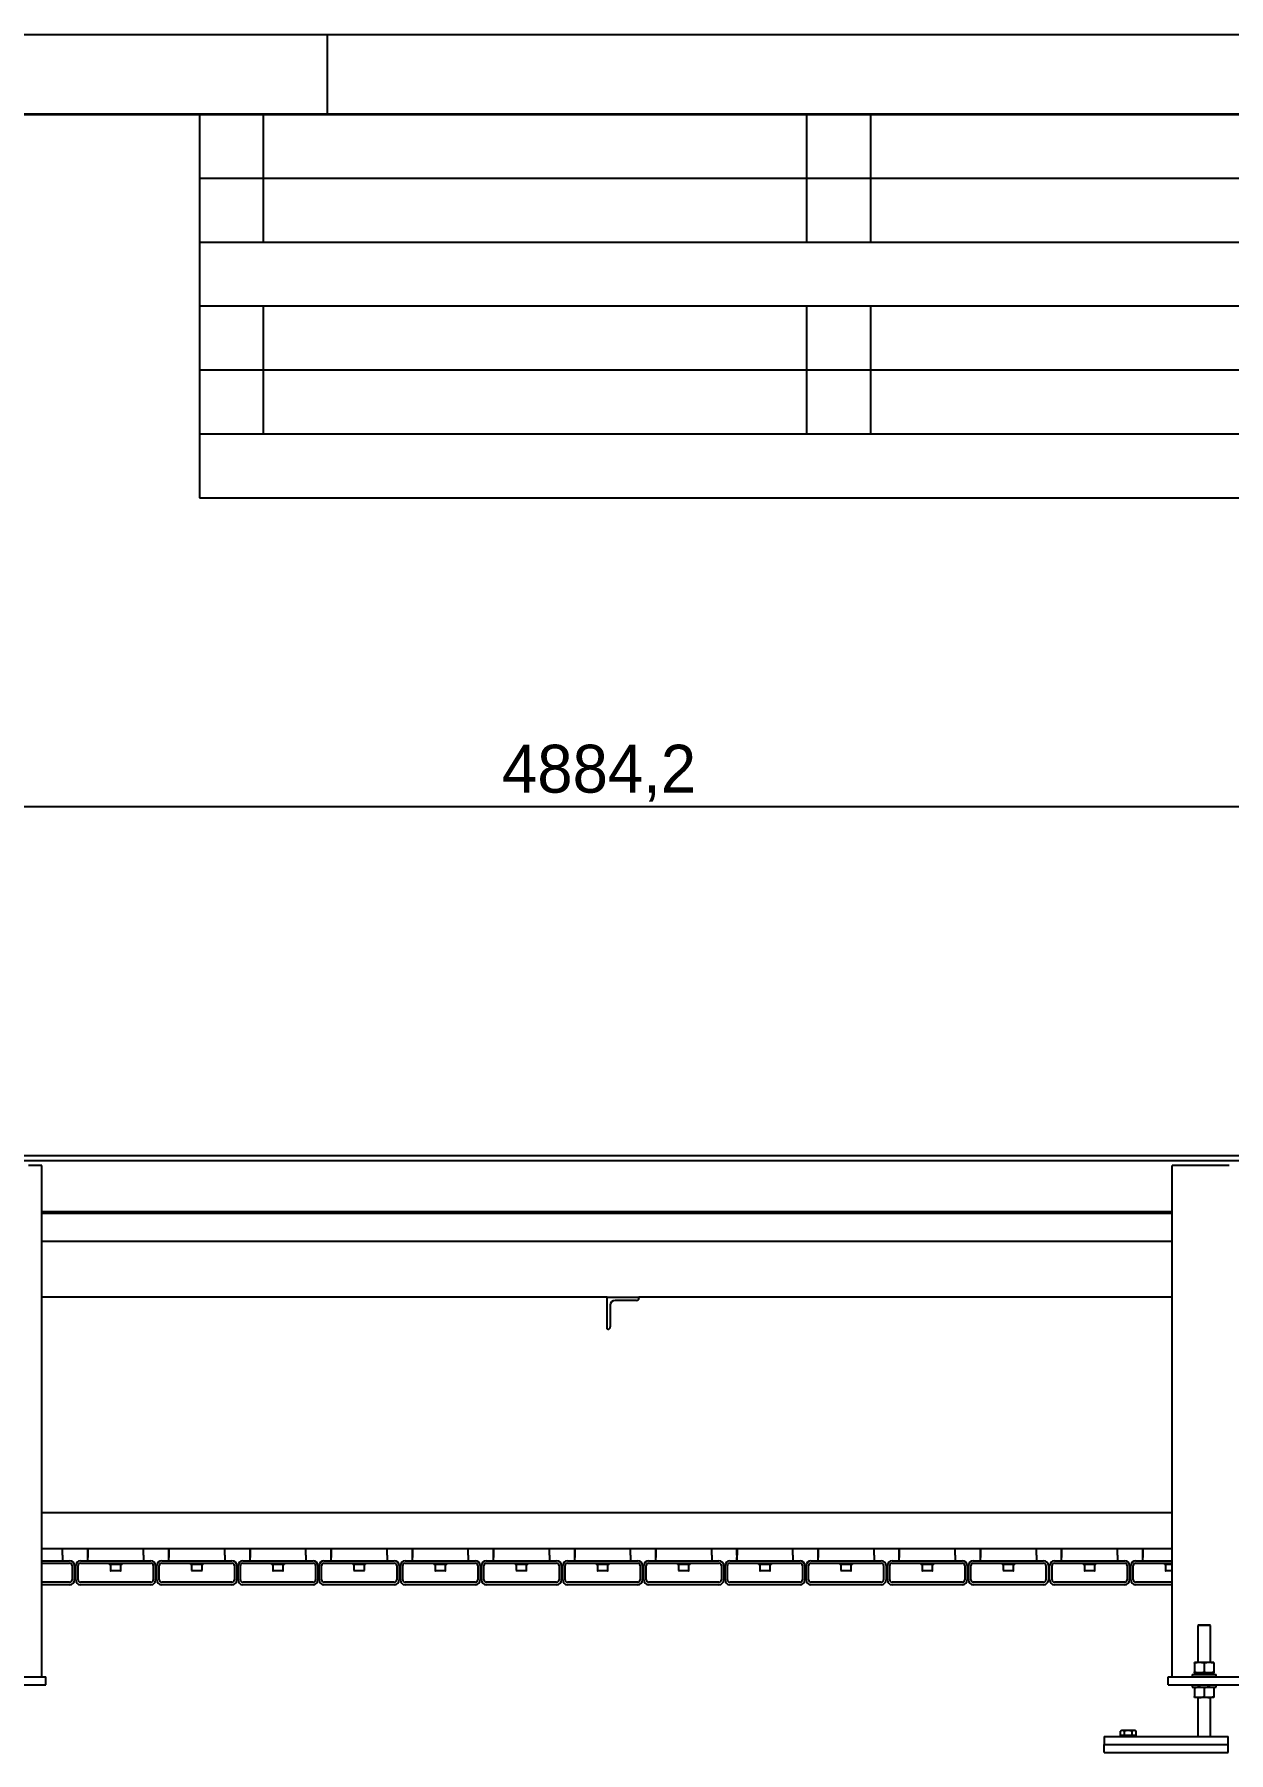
# Model space of a CAD drawing. Header units: millimetres. Extents: x 0 to 11880, y 0 to 8400.
# Drawn here: x 7673 to 9168, y 6149 to 8300 of the extents above; entities that cross this region are included whole.
import ezdxf
from ezdxf.enums import TextEntityAlignment as Align

# ---------------------------------------------------------------- set-up
doc = ezdxf.new("R2010")
doc.units = ezdxf.units.MM
doc.header["$LTSCALE"] = 20
for name, color, linetype in [('ANNOTAZIONI', 7, 'Continuous'), ('LOGO', 150, 'Continuous'), ('SQUADRATURA', 7, 'Continuous'), ('TABELLE', 7, 'Continuous'), ('TESTI_CARTIGLIO', 7, 'Continuous')]:
    doc.layers.add(name, color=color, linetype=linetype)
doc.styles.add('SLDTEXTSTYLE0', font='arial.ttf', dxfattribs={"width": 0.948})
doc.styles.add('SLDTEXTSTYLE1', font='arialbd.ttf', dxfattribs={"width": 0.948})
doc.styles.get("Standard").update_dxf_attribs({"font": 'arial.ttf'})
doc.dimstyles.new('SLDDIMSTYLE0', dxfattribs={"dimtxt": 60, "dimasz": 66.04, "dimexe": 0, "dimexo": 0.0625, "dimgap": 15, "dimtad": 1, "dimdec": 1, "dimrnd": 1e-09, "dimzin": 12, "dimdsep": 46, "dimtxsty": 'SLDTEXTSTYLE0', "dimsah": 1, "dimcen": 0.09, "dimadec": 0, "dimazin": 3, "dimtfac": 1, "dimtofl": 0, "dimtmove": 0, "dimatfit": 3, "dimfxl": 1, "dimfrac": 2, "dimtolj": 1, "dimtzin": 12, "dimarcsym": 0})

# ---------------------------------------------------------------- blocks, each defined once
blk = doc.blocks.new('Trattamento')
at = {"layer": 'LOGO', "linetype": 'Continuous'}
for p, q in [((1682.7, 3781.9), (1682.7, 3301.9)), ((1682.7, 3781.9), (5482.7, 3781.9)), ((1762.7, 3781.9), (1762.7, 3621.9)), ((2442.7, 3781.9), (2442.7, 3621.9)), ((2522.7, 3781.9), (2522.7, 3621.9)), ((1682.7, 3701.9), (5482.7, 3701.9)), ((1682.7, 3621.9), (5482.7, 3621.9)), ((1682.7, 3541.9), (5482.7, 3541.9)), ((1762.7, 3541.9), (1762.7, 3381.9)), ((2442.7, 3541.9), (2442.7, 3381.9)), ((2522.7, 3541.9), (2522.7, 3381.9)), ((1682.7, 3461.9), (5482.7, 3461.9)), ((1682.7, 3381.9), (5482.7, 3381.9)), ((1682.7, 3301.9), (5482.7, 3301.9))]:
    blk.add_line(p, q, dxfattribs=at)
at = {"layer": 'SQUADRATURA', "color": 7, "width": 0.948, "flags": 2}
for tag, height, style, p in [('BRUNITURA', 34, 'SLDTEXTSTYLE0', (1963.1, 3712.3)), ('ZINC_ELETT', 34, 'SLDTEXTSTYLE0', (2539.3, 3712.3)), ('ZINC_CALDO', 34, 'SLDTEXTSTYLE0', (3378.3, 3712.8)), ('NICH_ELETT', 34, 'SLDTEXTSTYLE0', (4130.3, 3712.2)), ('NICH_CHIMICA', 34, 'SLDTEXTSTYLE0', (4872.7, 3715.7)), ('BONIFICA', 34, 'SLDTEXTSTYLE0', (1987.7, 3630.4)), ('TEMPRA_INDU', 34, 'SLDTEXTSTYLE0', (2587.2, 3628.7)), ('TEMPRA_OLIO', 34, 'SLDTEXTSTYLE0', (3431.1, 3628.6)), ('CEMENTAZIONE', 34, 'SLDTEXTSTYLE0', (4196.6, 3631.3)), ('TRATTAMENTI', 34, 'SLDTEXTSTYLE1', (3157.4, 3553.2)), ('BIANCO', 34, 'SLDTEXTSTYLE0', (1885.1, 3473.5)), ('ARANCIO', 34, 'SLDTEXTSTYLE0', (2628.6, 3471.9)), ('ALLUMINIO', 34, 'SLDTEXTSTYLE0', (3370.2, 3474.9)), ('VERDE', 34, 'SLDTEXTSTYLE0', (4176, 3471.9)), ('MARRONE', 34, 'SLDTEXTSTYLE0', (4898.6, 3471.6)), ('GIALLO', 34, 'SLDTEXTSTYLE0', (1890.4, 3391.2)), ('BLU', 34, 'SLDTEXTSTYLE0', (2689.7, 3390.7)), ('NERO', 34, 'SLDTEXTSTYLE0', (3428, 3393.1)), ('GIALLO_NERO', 30, 'SLDTEXTSTYLE0', (4056.3, 3394.6)), ('VERNICIATURA', 34, 'SLDTEXTSTYLE1', (3444.3, 3313.9))]:
    blk.add_attdef(tag, text='', height=height, dxfattribs=dict(at, style=style)).set_placement(p, align=Align.BOTTOM_LEFT)
at = {"layer": 'SQUADRATURA', "color": 7}
for tag in ['X_ALTRO_TRATT', 'ALTRO_RAL', 'X_ALTRO_RAL', 'X_MARRONE', 'X_GIALLO', 'X_BIANCO', 'X_NICH_CHIMICA', 'X_ZINC_CALDO', 'X_VERDE', 'X_BLU', 'X_BRUNITURA', 'X_NERO', 'X_CEMENTAZIONE', 'X_BONIFICA', 'X_TEMPRA_INDU', 'X_ALLUMINIO', 'X_ZINC-ELETT', 'ALTRO_TRATT', 'X_ARANCIO', 'X_NICH_ELETT', 'X_GIALLO_NERO', 'X_TEMPRA_OLIO']:
    blk.add_attdef(tag, (0, 0), '', height=1, dxfattribs=at)
blk = doc.blocks.new('_D_2')
at = {"layer": 'ANNOTAZIONI', "transparency": 16777216}
for p, q in [((5942.8, 6614.5), (5942.8, 7353.3)), ((10827, 6648), (10827, 7353.3)), ((5942.8, 7333.3), (10827, 7333.3))]:
    blk.add_line(p, q, dxfattribs=at)
for points in [[(5942.8, 7333.3), (6008.8, 7323.2), (6008.8, 7343.5)], [(10827, 7333.3), (10760.9, 7343.5), (10760.9, 7323.2)]]:
    blk.add_solid(points, dxfattribs=at)
at = {"layer": 'ANNOTAZIONI', "transparency": 16777216, "insert": (8258.8, 7410.7), "char_height": 60, "attachment_point": 1, "style": 'SLDTEXTSTYLE0'}
blk.add_mtext('4884,2', dxfattribs=at)

msp = doc.modelspace()

# ---------------------------------------------------------------- linework, layer by layer
at = {"color": 7, "linetype": 'Continuous', "lineweight": 25}
for p, q in [((10672.78, 6895.94), (6107.78, 6895.94)), ((10672.78, 6889.94), (6107.78, 6889.94)), ((7674.05, 6883.94), (7666.07, 6883.94)), ((7676.28, 6883.94), (7674.05, 6883.94)), ((7680.27, 6883.94), (7676.28, 6883.94)), ((7682.78, 6883.94), (7680.27, 6883.94)), ((7682.78, 6243.94), (7682.78, 6883.94)), ((9097.78, 6243.94), (9097.78, 6883.94)), ((9100.28, 6883.94), (9097.78, 6883.94)), ((9104.27, 6883.94), (9100.28, 6883.94)), ((9106.51, 6883.94), (9104.27, 6883.94)), ((9114.48, 6883.94), (9106.51, 6883.94)), ((9161.07, 6883.94), (9114.48, 6883.94)), ((9169.05, 6883.94), (9161.07, 6883.94)), ((9097.78, 6825.94), (7682.78, 6825.94)), ((7682.78, 6824.93), (7717.58, 6824.93)), ((9097.78, 6823.94), (7682.78, 6823.94)), ((7731.18, 6824.93), (7819.18, 6824.93)), ((7832.78, 6824.93), (7920.78, 6824.93)), ((7934.38, 6824.93), (8022.38, 6824.93)), ((8035.98, 6824.93), (8123.98, 6824.93)), ((8137.58, 6824.93), (8225.58, 6824.93)), ((8239.18, 6824.93), (8327.18, 6824.93)), ((8340.78, 6824.93), (8428.78, 6824.93)), ((8442.38, 6824.93), (8530.38, 6824.93)), ((8543.98, 6824.93), (8631.98, 6824.93)), ((8645.58, 6824.93), (8733.58, 6824.93)), ((8747.18, 6824.93), (8835.18, 6824.93)), ((8848.78, 6824.93), (8936.78, 6824.93)), ((8950.38, 6824.93), (9038.38, 6824.93)), ((9051.98, 6824.93), (9097.78, 6824.93)), ((9097.78, 6788.94), (7682.78, 6788.94)), ((8390.28, 6718.94), (7682.78, 6718.94)), ((8390.28, 6678.94), (8390.28, 6718.94)), ((8390.28, 6718.94), (8430.28, 6718.94)), ((8427.28, 6714.94), (8400.28, 6714.94)), ((9097.78, 6718.94), (8430.28, 6718.94)), ((8430.28, 6718.94), (8430.28, 6717.94)), ((8394.28, 6708.94), (8394.28, 6681.94)), ((8391.28, 6678.94), (8390.28, 6678.94)), ((9097.78, 6449.16), (7682.78, 6449.16)), ((9097.78, 6404.16), (7682.78, 6404.16)), ((7682.78, 6389.15), (7717.57, 6389.15)), ((7708.58, 6396.15), (7708.58, 6404.16)), ((7708.58, 6396.15), (7708.58, 6389.15)), ((7731.17, 6389.15), (7819.17, 6389.15)), ((7740.17, 6396.15), (7740.17, 6404.16)), ((7740.17, 6396.15), (7740.17, 6393.15)), ((7740.17, 6389.15), (7740.17, 6393.15)), ((7740.17, 6393.15), (7740.18, 6393.15)), ((7740.18, 6404.16), (7740.18, 6396.15)), ((7740.18, 6389.15), (7740.18, 6396.15)), ((7810.18, 6396.15), (7810.18, 6404.16)), ((7810.18, 6396.15), (7810.18, 6389.15)), ((7832.77, 6389.15), (7920.77, 6389.15)), ((7841.77, 6396.15), (7841.77, 6404.16)), ((7841.77, 6396.15), (7841.77, 6393.15)), ((7841.77, 6389.15), (7841.77, 6393.15)), ((7841.77, 6393.15), (7841.78, 6393.15)), ((7841.78, 6404.16), (7841.78, 6396.15)), ((7841.78, 6389.15), (7841.78, 6396.15)), ((7911.78, 6396.15), (7911.78, 6404.16)), ((7911.78, 6396.15), (7911.78, 6389.15)), ((7934.37, 6389.15), (8022.37, 6389.15)), ((7943.37, 6396.15), (7943.37, 6404.16)), ((7943.37, 6396.15), (7943.37, 6393.15)), ((7943.37, 6389.15), (7943.37, 6393.15)), ((7943.37, 6393.15), (7943.38, 6393.15)), ((7943.38, 6404.16), (7943.38, 6396.15)), ((7943.38, 6389.15), (7943.38, 6396.15)), ((8013.38, 6396.15), (8013.38, 6404.16)), ((8013.38, 6396.15), (8013.38, 6389.15)), ((8035.97, 6389.15), (8123.97, 6389.15)), ((8044.97, 6396.15), (8044.97, 6404.16)), ((8044.97, 6396.15), (8044.97, 6393.15)), ((8044.97, 6389.15), (8044.97, 6393.15)), ((8044.97, 6393.15), (8044.98, 6393.15)), ((8044.98, 6404.16), (8044.98, 6396.15)), ((8044.98, 6389.15), (8044.98, 6396.15)), ((8114.98, 6396.15), (8114.98, 6404.16)), ((8114.98, 6396.15), (8114.98, 6389.15)), ((8137.57, 6389.15), (8225.57, 6389.15)), ((8146.57, 6396.15), (8146.57, 6404.16)), ((8146.57, 6396.15), (8146.57, 6393.15)), ((8146.57, 6389.15), (8146.57, 6393.15)), ((8146.57, 6393.15), (8146.58, 6393.15)), ((8146.58, 6404.16), (8146.58, 6396.15)), ((8146.58, 6389.15), (8146.58, 6396.15)), ((8216.58, 6396.15), (8216.58, 6404.16)), ((8216.58, 6396.15), (8216.58, 6389.15)), ((8239.17, 6389.15), (8327.17, 6389.15)), ((8248.17, 6396.15), (8248.17, 6404.16)), ((8248.17, 6396.15), (8248.17, 6393.15)), ((8248.17, 6389.15), (8248.17, 6393.15)), ((8248.17, 6393.15), (8248.18, 6393.15)), ((8248.18, 6404.16), (8248.18, 6396.15)), ((8248.18, 6389.15), (8248.18, 6396.15)), ((8318.18, 6396.15), (8318.18, 6404.16)), ((8318.18, 6396.15), (8318.18, 6389.15)), ((8340.77, 6389.15), (8428.77, 6389.15)), ((8349.77, 6396.15), (8349.77, 6404.16)), ((8349.77, 6396.15), (8349.77, 6393.15)), ((8349.77, 6389.15), (8349.77, 6393.15)), ((8349.77, 6393.15), (8349.78, 6393.15)), ((8349.78, 6404.16), (8349.78, 6396.15)), ((8349.78, 6389.15), (8349.78, 6396.15)), ((8419.78, 6396.15), (8419.78, 6404.16)), ((8419.78, 6396.15), (8419.78, 6389.15)), ((8442.37, 6389.15), (8530.37, 6389.15)), ((8451.37, 6396.15), (8451.37, 6404.16)), ((8451.37, 6396.15), (8451.37, 6393.15)), ((8451.37, 6389.15), (8451.37, 6393.15)), ((8451.37, 6393.15), (8451.38, 6393.15)), ((8451.38, 6404.16), (8451.38, 6396.15)), ((8451.38, 6389.15), (8451.38, 6396.15)), ((8521.38, 6396.15), (8521.38, 6404.16)), ((8521.38, 6396.15), (8521.38, 6389.15)), ((8543.97, 6389.15), (8631.97, 6389.15)), ((8552.97, 6396.15), (8552.97, 6404.16)), ((8552.97, 6396.15), (8552.97, 6393.15)), ((8552.97, 6389.15), (8552.97, 6393.15)), ((8552.97, 6393.15), (8552.98, 6393.15)), ((8552.98, 6404.16), (8552.98, 6396.15)), ((8552.98, 6389.15), (8552.98, 6396.15)), ((8622.98, 6396.15), (8622.98, 6404.16)), ((8622.98, 6396.15), (8622.98, 6389.15)), ((8645.57, 6389.15), (8733.57, 6389.15)), ((8654.57, 6396.15), (8654.57, 6404.16)), ((8654.57, 6396.15), (8654.57, 6393.15)), ((8654.57, 6389.15), (8654.57, 6393.15)), ((8654.57, 6393.15), (8654.58, 6393.15)), ((8654.58, 6404.16), (8654.58, 6396.15)), ((8654.58, 6389.15), (8654.58, 6396.15)), ((8724.58, 6396.15), (8724.58, 6404.16)), ((8724.58, 6396.15), (8724.58, 6389.15)), ((8747.17, 6389.15), (8835.17, 6389.15)), ((8756.17, 6396.15), (8756.17, 6404.16)), ((8756.17, 6396.15), (8756.17, 6393.15)), ((8756.17, 6389.15), (8756.17, 6393.15)), ((8756.17, 6393.15), (8756.18, 6393.15)), ((8756.18, 6404.16), (8756.18, 6396.15)), ((8756.18, 6389.15), (8756.18, 6396.15)), ((8826.18, 6396.15), (8826.18, 6404.16)), ((8826.18, 6396.15), (8826.18, 6389.15)), ((8848.77, 6389.15), (8936.77, 6389.15)), ((8857.77, 6396.15), (8857.77, 6404.16)), ((8857.77, 6396.15), (8857.77, 6393.15)), ((8857.77, 6389.15), (8857.77, 6393.15)), ((8857.77, 6393.15), (8857.78, 6393.15)), ((8857.78, 6404.16), (8857.78, 6396.15)), ((8857.78, 6389.15), (8857.78, 6396.15)), ((8927.78, 6396.15), (8927.78, 6404.16)), ((8927.78, 6396.15), (8927.78, 6389.15)), ((8950.37, 6389.15), (9038.37, 6389.15)), ((8959.37, 6396.15), (8959.37, 6404.16)), ((8959.37, 6396.15), (8959.37, 6393.15)), ((8959.37, 6389.15), (8959.37, 6393.15)), ((8959.37, 6393.15), (8959.38, 6393.15)), ((8959.38, 6404.16), (8959.38, 6396.15)), ((8959.38, 6389.15), (8959.38, 6396.15)), ((9029.38, 6396.15), (9029.38, 6404.16)), ((9029.38, 6396.15), (9029.38, 6389.15)), ((9051.97, 6389.15), (9097.78, 6389.15)), ((9060.97, 6396.15), (9060.97, 6404.16)), ((9060.97, 6396.15), (9060.97, 6393.15)), ((9060.97, 6389.15), (9060.97, 6393.15)), ((9060.97, 6393.15), (9060.98, 6393.15)), ((9060.98, 6404.16), (9060.98, 6396.15)), ((9060.98, 6389.15), (9060.98, 6396.15)), ((7682.78, 6386.15), (7717.57, 6386.15)), ((7720.57, 6383.15), (7720.57, 6365.15)), ((7723.57, 6383.15), (7723.57, 6365.15)), ((7725.17, 6365.15), (7725.17, 6383.15)), ((7728.17, 6365.15), (7728.17, 6383.15)), ((7731.17, 6386.15), (7819.17, 6386.15)), ((7767.17, 6386.15), (7767.17, 6384.55)), ((7783.17, 6384.55), (7767.17, 6384.55)), ((7768.67, 6384.55), (7768.67, 6376.95)), ((7781.27, 6376.55), (7769.07, 6376.55)), ((7781.67, 6376.95), (7781.67, 6384.55)), ((7783.17, 6384.55), (7783.17, 6386.15)), ((7822.17, 6383.15), (7822.17, 6365.15)), ((7825.17, 6383.15), (7825.17, 6365.15)), ((7826.77, 6365.15), (7826.77, 6383.15)), ((7829.77, 6365.15), (7829.77, 6383.15)), ((7832.77, 6386.15), (7920.77, 6386.15)), ((7868.77, 6386.15), (7868.77, 6384.55)), ((7884.77, 6384.55), (7868.77, 6384.55)), ((7870.27, 6384.55), (7870.27, 6376.95)), ((7882.87, 6376.55), (7870.67, 6376.55)), ((7883.27, 6376.95), (7883.27, 6384.55)), ((7884.77, 6384.55), (7884.77, 6386.15)), ((7923.77, 6383.15), (7923.77, 6365.15)), ((7926.77, 6383.15), (7926.77, 6365.15)), ((7928.37, 6365.15), (7928.37, 6383.15)), ((7931.37, 6365.15), (7931.37, 6383.15)), ((7934.37, 6386.15), (8022.37, 6386.15)), ((7970.37, 6386.15), (7970.37, 6384.55)), ((7986.37, 6384.55), (7970.37, 6384.55)), ((7971.87, 6384.55), (7971.87, 6376.95)), ((7984.47, 6376.55), (7972.27, 6376.55)), ((7984.87, 6376.95), (7984.87, 6384.55)), ((7986.37, 6384.55), (7986.37, 6386.15)), ((8025.37, 6383.15), (8025.37, 6365.15)), ((8028.37, 6383.15), (8028.37, 6365.15)), ((8029.97, 6365.15), (8029.97, 6383.15)), ((8032.97, 6365.15), (8032.97, 6383.15)), ((8035.97, 6386.15), (8123.97, 6386.15)), ((8071.97, 6386.15), (8071.97, 6384.55)), ((8087.97, 6384.55), (8071.97, 6384.55)), ((8073.47, 6384.55), (8073.47, 6376.95)), ((8086.07, 6376.55), (8073.87, 6376.55)), ((8086.47, 6376.95), (8086.47, 6384.55)), ((8087.97, 6384.55), (8087.97, 6386.15)), ((8126.97, 6383.15), (8126.97, 6365.15)), ((8129.97, 6383.15), (8129.97, 6365.15)), ((8131.57, 6365.15), (8131.57, 6383.15)), ((8134.57, 6365.15), (8134.57, 6383.15)), ((8137.57, 6386.15), (8225.57, 6386.15)), ((8173.57, 6386.15), (8173.57, 6384.55)), ((8189.57, 6384.55), (8173.57, 6384.55)), ((8175.07, 6384.55), (8175.07, 6376.95)), ((8187.67, 6376.55), (8175.47, 6376.55)), ((8188.07, 6376.95), (8188.07, 6384.55)), ((8189.57, 6384.55), (8189.57, 6386.15)), ((8228.57, 6383.15), (8228.57, 6365.15)), ((8231.57, 6383.15), (8231.57, 6365.15)), ((8233.17, 6365.15), (8233.17, 6383.15)), ((8236.17, 6365.15), (8236.17, 6383.15)), ((8239.17, 6386.15), (8327.17, 6386.15)), ((8275.17, 6386.15), (8275.17, 6384.55)), ((8291.17, 6384.55), (8275.17, 6384.55)), ((8276.67, 6384.55), (8276.67, 6376.95)), ((8289.27, 6376.55), (8277.07, 6376.55)), ((8289.67, 6376.95), (8289.67, 6384.55)), ((8291.17, 6384.55), (8291.17, 6386.15)), ((8330.17, 6383.15), (8330.17, 6365.15)), ((8333.17, 6383.15), (8333.17, 6365.15)), ((8334.77, 6365.15), (8334.77, 6383.15)), ((8337.77, 6365.15), (8337.77, 6383.15)), ((8340.77, 6386.15), (8428.77, 6386.15)), ((8376.77, 6386.15), (8376.77, 6384.55)), ((8392.77, 6384.55), (8376.77, 6384.55)), ((8378.27, 6384.55), (8378.27, 6376.95)), ((8390.87, 6376.55), (8378.67, 6376.55)), ((8391.27, 6376.95), (8391.27, 6384.55)), ((8392.77, 6384.55), (8392.77, 6386.15)), ((8431.77, 6383.15), (8431.77, 6365.15)), ((8434.77, 6383.15), (8434.77, 6365.15)), ((8436.37, 6365.15), (8436.37, 6383.15)), ((8439.37, 6365.15), (8439.37, 6383.15)), ((8442.37, 6386.15), (8530.37, 6386.15)), ((8478.37, 6386.15), (8478.37, 6384.55)), ((8494.37, 6384.55), (8478.37, 6384.55)), ((8479.87, 6384.55), (8479.87, 6376.95)), ((8492.47, 6376.55), (8480.27, 6376.55)), ((8492.87, 6376.95), (8492.87, 6384.55)), ((8494.37, 6384.55), (8494.37, 6386.15)), ((8533.37, 6383.15), (8533.37, 6365.15)), ((8536.37, 6383.15), (8536.37, 6365.15)), ((8537.97, 6365.15), (8537.97, 6383.15)), ((8540.97, 6365.15), (8540.97, 6383.15)), ((8543.97, 6386.15), (8631.97, 6386.15)), ((8579.97, 6386.15), (8579.97, 6384.55)), ((8595.97, 6384.55), (8579.97, 6384.55)), ((8581.47, 6384.55), (8581.47, 6376.95)), ((8594.07, 6376.55), (8581.87, 6376.55)), ((8594.47, 6376.95), (8594.47, 6384.55)), ((8595.97, 6384.55), (8595.97, 6386.15)), ((8634.97, 6383.15), (8634.97, 6365.15)), ((8637.97, 6383.15), (8637.97, 6365.15)), ((8639.57, 6365.15), (8639.57, 6383.15)), ((8642.57, 6365.15), (8642.57, 6383.15)), ((8645.57, 6386.15), (8733.57, 6386.15)), ((8681.57, 6386.15), (8681.57, 6384.55)), ((8697.57, 6384.55), (8681.57, 6384.55)), ((8683.07, 6384.55), (8683.07, 6376.95)), ((8695.67, 6376.55), (8683.47, 6376.55)), ((8696.07, 6376.95), (8696.07, 6384.55)), ((8697.57, 6384.55), (8697.57, 6386.15)), ((8736.57, 6383.15), (8736.57, 6365.15)), ((8739.57, 6383.15), (8739.57, 6365.15)), ((8741.17, 6365.15), (8741.17, 6383.15)), ((8744.17, 6365.15), (8744.17, 6383.15)), ((8747.17, 6386.15), (8835.17, 6386.15)), ((8783.17, 6386.15), (8783.17, 6384.55)), ((8799.17, 6384.55), (8783.17, 6384.55)), ((8784.67, 6384.55), (8784.67, 6376.95)), ((8797.27, 6376.55), (8785.07, 6376.55)), ((8797.67, 6376.95), (8797.67, 6384.55)), ((8799.17, 6384.55), (8799.17, 6386.15)), ((8838.17, 6383.15), (8838.17, 6365.15)), ((8841.17, 6383.15), (8841.17, 6365.15)), ((8842.77, 6365.15), (8842.77, 6383.15)), ((8845.77, 6365.15), (8845.77, 6383.15)), ((8848.77, 6386.15), (8936.77, 6386.15)), ((8884.77, 6386.15), (8884.77, 6384.55)), ((8900.77, 6384.55), (8884.77, 6384.55)), ((8886.27, 6384.55), (8886.27, 6376.95)), ((8898.87, 6376.55), (8886.67, 6376.55)), ((8899.27, 6376.95), (8899.27, 6384.55)), ((8900.77, 6384.55), (8900.77, 6386.15)), ((8939.77, 6383.15), (8939.77, 6365.15)), ((8942.77, 6383.15), (8942.77, 6365.15)), ((8944.37, 6365.15), (8944.37, 6383.15)), ((8947.37, 6365.15), (8947.37, 6383.15)), ((8950.37, 6386.15), (9038.37, 6386.15)), ((8986.37, 6386.15), (8986.37, 6384.55)), ((9002.37, 6384.55), (8986.37, 6384.55)), ((8987.87, 6384.55), (8987.87, 6376.95)), ((9000.47, 6376.55), (8988.27, 6376.55)), ((9000.87, 6376.95), (9000.87, 6384.55)), ((9002.37, 6384.55), (9002.37, 6386.15)), ((9041.37, 6383.15), (9041.37, 6365.15)), ((9044.37, 6383.15), (9044.37, 6365.15)), ((9045.97, 6365.15), (9045.97, 6383.15)), ((9048.97, 6365.15), (9048.97, 6383.15)), ((9051.97, 6386.15), (9097.78, 6386.15)), ((9087.97, 6386.15), (9087.97, 6384.55)), ((9097.78, 6384.55), (9087.97, 6384.55)), ((9089.47, 6384.55), (9089.47, 6376.95)), ((9097.73, 6376.55), (9089.87, 6376.55)), ((7717.57, 6362.15), (7682.78, 6362.15)), ((7717.57, 6359.15), (7682.78, 6359.15)), ((7819.17, 6362.15), (7731.17, 6362.15)), ((7819.17, 6359.15), (7731.17, 6359.15)), ((7920.77, 6362.15), (7832.77, 6362.15)), ((7920.77, 6359.15), (7832.77, 6359.15)), ((8022.37, 6362.15), (7934.37, 6362.15)), ((8022.37, 6359.15), (7934.37, 6359.15)), ((8123.97, 6362.15), (8035.97, 6362.15)), ((8123.97, 6359.15), (8035.97, 6359.15)), ((8225.57, 6362.15), (8137.57, 6362.15)), ((8225.57, 6359.15), (8137.57, 6359.15)), ((8327.17, 6362.15), (8239.17, 6362.15)), ((8327.17, 6359.15), (8239.17, 6359.15)), ((8428.77, 6362.15), (8340.77, 6362.15)), ((8428.77, 6359.15), (8340.77, 6359.15)), ((8530.37, 6362.15), (8442.37, 6362.15)), ((8530.37, 6359.15), (8442.37, 6359.15)), ((8631.97, 6362.15), (8543.97, 6362.15)), ((8631.97, 6359.15), (8543.97, 6359.15)), ((8733.57, 6362.15), (8645.57, 6362.15)), ((8733.57, 6359.15), (8645.57, 6359.15)), ((8835.17, 6362.15), (8747.17, 6362.15)), ((8835.17, 6359.15), (8747.17, 6359.15)), ((8936.77, 6362.15), (8848.77, 6362.15)), ((8936.77, 6359.15), (8848.77, 6359.15)), ((9038.37, 6362.15), (8950.37, 6362.15)), ((9038.37, 6359.15), (8950.37, 6359.15)), ((9097.78, 6362.15), (9051.97, 6362.15)), ((9097.78, 6359.15), (9051.97, 6359.15)), ((9130.78, 6308.94), (9129.78, 6307.94)), ((9129.78, 6307.94), (9129.78, 6261.84)), ((9145.78, 6307.94), (9129.78, 6307.94)), ((9130.78, 6308.94), (9144.78, 6308.94)), ((9145.78, 6307.94), (9144.78, 6308.94)), ((9145.78, 6261.84), (9145.78, 6307.94)), ((9131.78, 6261.84), (9125.78, 6261.84)), ((9125.78, 6260.77), (9125.78, 6249.91)), ((9143.78, 6261.84), (9131.78, 6261.84)), ((9137.78, 6260.77), (9137.78, 6249.91)), ((9149.78, 6261.84), (9143.78, 6261.84)), ((9149.78, 6260.77), (9149.78, 6249.91)), ((7597.78, 6243.94), (7687.78, 6243.94)), ((7687.78, 6233.94), (7687.78, 6243.94)), ((9092.78, 6233.94), (9092.78, 6243.94)), ((9092.78, 6243.94), (9182.78, 6243.94)), ((9122.78, 6246.94), (9122.78, 6243.94)), ((9122.78, 6246.94), (9152.78, 6246.94)), ((9125.78, 6248.84), (9125.78, 6246.94)), ((9131.78, 6248.84), (9125.78, 6248.84)), ((9125.78, 6248.84), (9149.78, 6248.84)), ((9143.78, 6248.84), (9131.78, 6248.84)), ((9149.78, 6248.84), (9143.78, 6248.84)), ((9149.78, 6246.94), (9149.78, 6248.84)), ((9152.78, 6243.94), (9152.78, 6246.94)), ((7597.78, 6233.94), (7687.78, 6233.94)), ((9092.78, 6233.94), (9182.78, 6233.94)), ((9122.78, 6233.94), (9122.78, 6230.94)), ((9122.78, 6230.94), (9152.78, 6230.94)), ((9125.78, 6229.87), (9125.78, 6219.01)), ((9131.78, 6217.94), (9125.78, 6217.94)), ((9129.78, 6217.94), (9129.78, 6168.94)), ((9143.78, 6217.94), (9131.78, 6217.94)), ((9137.78, 6229.87), (9137.78, 6219.01)), ((9149.78, 6217.94), (9143.78, 6217.94)), ((9145.78, 6168.94), (9145.78, 6217.94)), ((9149.78, 6229.87), (9149.78, 6219.01)), ((9152.78, 6230.94), (9152.78, 6233.94)), ((9034.54, 6176.74), (9032.96, 6175.82)), ((9032.96, 6170.49), (9032.96, 6175.82)), ((9042.78, 6176.74), (9034.54, 6176.74)), ((9037.87, 6170.49), (9037.87, 6175.82)), ((9051.01, 6176.74), (9042.78, 6176.74)), ((9047.68, 6170.49), (9047.68, 6175.82)), ((9052.59, 6175.82), (9051.01, 6176.74)), ((9052.59, 6170.49), (9052.59, 6175.82)), ((9012.78, 6168.94), (9012.78, 6158.94)), ((9012.78, 6168.94), (9042.78, 6168.94)), ((9012.78, 6158.94), (9167.78, 6158.94)), ((9012.78, 6148.94), (9012.78, 6158.94)), ((9037.87, 6170.49), (9032.96, 6170.49)), ((9034.78, 6170.34), (9034.78, 6168.94)), ((9050.78, 6170.34), (9034.78, 6170.34)), ((9035.46, 6170.49), (9035.46, 6170.34)), ((9047.68, 6170.49), (9037.87, 6170.49)), ((9042.78, 6168.94), (9137.78, 6168.94)), ((9042.78, 6158.94), (9137.78, 6158.94)), ((9052.59, 6170.49), (9047.68, 6170.49)), ((9050.09, 6170.34), (9050.09, 6170.49)), ((9050.78, 6168.94), (9050.78, 6170.34)), ((9137.78, 6168.94), (9167.78, 6168.94)), ((9167.78, 6158.94), (9167.78, 6168.94)), ((9167.78, 6148.94), (9167.78, 6158.94)), ((9012.78, 6148.94), (9167.78, 6148.94))]:
    msp.add_line(p, q, dxfattribs=at)
for centre, radius, start, end in [((7717.58, 6821.93), 3, 42.06706, 90), ((7717.58, 6821.93), 6, 19.57254, 41.93856), ((7731.18, 6821.93), 6, 138.06144, 160.42746), ((7731.18, 6821.93), 3, 90, 137.93294), ((7819.18, 6821.93), 3, 42.06706, 90), ((7819.18, 6821.93), 6, 19.57254, 41.93856), ((7832.78, 6821.93), 6, 138.06144, 160.42746), ((7832.78, 6821.93), 3, 90, 137.93294), ((7920.78, 6821.93), 3, 42.06706, 90), ((7920.78, 6821.93), 6, 19.57254, 41.93856), ((7934.38, 6821.93), 6, 138.06144, 160.42746), ((7934.38, 6821.93), 3, 90, 137.93294), ((8022.38, 6821.93), 3, 42.06706, 90), ((8022.38, 6821.93), 6, 19.57254, 41.93856), ((8035.98, 6821.93), 6, 138.06144, 160.42746), ((8035.98, 6821.93), 3, 90, 137.93294), ((8123.98, 6821.93), 3, 42.06706, 90), ((8123.98, 6821.93), 6, 19.57254, 41.93856), ((8137.58, 6821.93), 6, 138.06144, 160.42746), ((8137.58, 6821.93), 3, 90, 137.93294), ((8225.58, 6821.93), 3, 42.06706, 90), ((8225.58, 6821.93), 6, 19.57254, 41.93856), ((8239.18, 6821.93), 6, 138.06144, 160.42746), ((8239.18, 6821.93), 3, 90, 137.93294), ((8327.18, 6821.93), 3, 42.06706, 90), ((8327.18, 6821.93), 6, 19.57254, 41.93856), ((8340.78, 6821.93), 6, 138.06144, 160.42746), ((8340.78, 6821.93), 3, 90, 137.93294), ((8428.78, 6821.93), 3, 42.06706, 90), ((8428.78, 6821.93), 6, 19.57254, 41.93856), ((8442.38, 6821.93), 6, 138.06144, 160.42746), ((8442.38, 6821.93), 3, 90, 137.93294), ((8530.38, 6821.93), 3, 42.06706, 90), ((8530.38, 6821.93), 6, 19.57254, 41.93856), ((8543.98, 6821.93), 6, 138.06144, 160.42746), ((8543.98, 6821.93), 3, 90, 137.93294), ((8631.98, 6821.93), 3, 42.06706, 90), ((8631.98, 6821.93), 6, 19.57254, 41.93856), ((8645.58, 6821.93), 6, 138.06144, 160.42746), ((8645.58, 6821.93), 3, 90, 137.93294), ((8733.58, 6821.93), 3, 42.06706, 90), ((8733.58, 6821.93), 6, 19.57254, 41.93856), ((8747.18, 6821.93), 6, 138.06144, 160.42746), ((8747.18, 6821.93), 3, 90, 137.93294), ((8835.18, 6821.93), 3, 42.06706, 90), ((8835.18, 6821.93), 6, 19.57254, 41.93856), ((8848.78, 6821.93), 6, 138.06144, 160.42746), ((8848.78, 6821.93), 3, 90, 137.93294), ((8936.78, 6821.93), 3, 42.06706, 90), ((8936.78, 6821.93), 6, 19.57254, 41.93856), ((8950.38, 6821.93), 6, 138.06144, 160.42746), ((8950.38, 6821.93), 3, 90, 137.93294), ((9038.38, 6821.93), 3, 42.06706, 90), ((9038.38, 6821.93), 6, 19.57254, 41.93856), ((9051.98, 6821.93), 6, 138.06144, 160.42746), ((9051.98, 6821.93), 3, 90, 137.93294), ((8400.28, 6708.94), 6, 90, 180), ((8427.28, 6717.94), 3, 270, 0), ((8391.28, 6681.94), 3, 270, 0), ((7717.57, 6383.15), 6, 0, 90), ((7731.17, 6383.15), 6, 90, 180), ((7819.17, 6383.15), 6, 0, 90), ((7832.77, 6383.15), 6, 90, 180), ((7920.77, 6383.15), 6, 0, 90), ((7934.37, 6383.15), 6, 90, 180), ((8022.37, 6383.15), 6, 0, 90), ((8035.97, 6383.15), 6, 90, 180), ((8123.97, 6383.15), 6, 0, 90), ((8137.57, 6383.15), 6, 90, 180), ((8225.57, 6383.15), 6, 0, 90), ((8239.17, 6383.15), 6, 90, 180), ((8327.17, 6383.15), 6, 0, 90), ((8340.77, 6383.15), 6, 90, 180), ((8428.77, 6383.15), 6, 0, 90), ((8442.37, 6383.15), 6, 90, 180), ((8530.37, 6383.15), 6, 0, 90), ((8543.97, 6383.15), 6, 90, 180), ((8631.97, 6383.15), 6, 0, 90), ((8645.57, 6383.15), 6, 90, 180), ((8733.57, 6383.15), 6, 0, 90), ((8747.17, 6383.15), 6, 90, 180), ((8835.17, 6383.15), 6, 0, 90), ((8848.77, 6383.15), 6, 90, 180), ((8936.77, 6383.15), 6, 0, 90), ((8950.37, 6383.15), 6, 90, 180), ((9038.37, 6383.15), 6, 0, 90), ((9051.97, 6383.15), 6, 90, 180), ((7717.57, 6383.15), 3, 0, 90), ((7731.17, 6383.15), 3, 90, 180), ((7769.07, 6376.95), 0.4, 180, 270), ((7781.27, 6376.95), 0.4, 270, 0), ((7819.17, 6383.15), 3, 0, 90), ((7832.77, 6383.15), 3, 90, 180), ((7870.67, 6376.95), 0.4, 180, 270), ((7882.87, 6376.95), 0.4, 270, 0), ((7920.77, 6383.15), 3, 0, 90), ((7934.37, 6383.15), 3, 90, 180), ((7972.27, 6376.95), 0.4, 180, 270), ((7984.47, 6376.95), 0.4, 270, 0), ((8022.37, 6383.15), 3, 0, 90), ((8035.97, 6383.15), 3, 90, 180), ((8073.87, 6376.95), 0.4, 180, 270), ((8086.07, 6376.95), 0.4, 270, 0), ((8123.97, 6383.15), 3, 0, 90), ((8137.57, 6383.15), 3, 90, 180), ((8175.47, 6376.95), 0.4, 180, 270), ((8187.67, 6376.95), 0.4, 270, 0), ((8225.57, 6383.15), 3, 0, 90), ((8239.17, 6383.15), 3, 90, 180), ((8277.07, 6376.95), 0.4, 180, 270), ((8289.27, 6376.95), 0.4, 270, 0), ((8327.17, 6383.15), 3, 0, 90), ((8340.77, 6383.15), 3, 90, 180), ((8378.67, 6376.95), 0.4, 180, 270), ((8390.87, 6376.95), 0.4, 270, 0), ((8428.77, 6383.15), 3, 0, 90), ((8442.37, 6383.15), 3, 90, 180), ((8480.27, 6376.95), 0.4, 180, 270), ((8492.47, 6376.95), 0.4, 270, 0), ((8530.37, 6383.15), 3, 0, 90), ((8543.97, 6383.15), 3, 90, 180), ((8581.87, 6376.95), 0.4, 180, 270), ((8594.07, 6376.95), 0.4, 270, 0), ((8631.97, 6383.15), 3, 0, 90), ((8645.57, 6383.15), 3, 90, 180), ((8683.47, 6376.95), 0.4, 180, 270), ((8695.67, 6376.95), 0.4, 270, 0), ((8733.57, 6383.15), 3, 0, 90), ((8747.17, 6383.15), 3, 90, 180), ((8785.07, 6376.95), 0.4, 180, 270), ((8797.27, 6376.95), 0.4, 270, 0), ((8835.17, 6383.15), 3, 0, 90), ((8848.77, 6383.15), 3, 90, 180), ((8886.67, 6376.95), 0.4, 180, 270), ((8898.87, 6376.95), 0.4, 270, 0), ((8936.77, 6383.15), 3, 0, 90), ((8950.37, 6383.15), 3, 90, 180), ((8988.27, 6376.95), 0.4, 180, 270), ((9000.47, 6376.95), 0.4, 270, 0), ((9038.37, 6383.15), 3, 0, 90), ((9051.97, 6383.15), 3, 90, 180), ((9089.87, 6376.95), 0.4, 180, 270), ((7717.57, 6365.15), 3, 270, 360), ((7717.57, 6365.15), 6, 270, 360), ((7731.17, 6365.15), 6, 180, 270), ((7731.17, 6365.15), 3, 180, 270), ((7819.17, 6365.15), 6, 270, 360), ((7819.17, 6365.15), 3, 270, 360), ((7832.77, 6365.15), 6, 180, 270), ((7832.77, 6365.15), 3, 180, 270), ((7920.77, 6365.15), 3, 270, 360), ((7920.77, 6365.15), 6, 270, 360), ((7934.37, 6365.15), 6, 180, 270), ((7934.37, 6365.15), 3, 180, 270), ((8022.37, 6365.15), 6, 270, 360), ((8022.37, 6365.15), 3, 270, 360), ((8035.97, 6365.15), 6, 180, 270), ((8035.97, 6365.15), 3, 180, 270), ((8123.97, 6365.15), 6, 270, 0), ((8123.97, 6365.15), 3, 270, 0), ((8137.57, 6365.15), 6, 180, 270), ((8137.57, 6365.15), 3, 180, 270), ((8225.57, 6365.15), 3, 270, 360), ((8225.57, 6365.15), 6, 270, 360), ((8239.17, 6365.15), 6, 180, 270), ((8239.17, 6365.15), 3, 180, 270), ((8327.17, 6365.15), 3, 270, 360), ((8327.17, 6365.15), 6, 270, 360), ((8340.77, 6365.15), 6, 180, 270), ((8340.77, 6365.15), 3, 180, 270), ((8428.77, 6365.15), 6, 270, 0), ((8428.77, 6365.15), 3, 270, 0), ((8442.37, 6365.15), 6, 180, 270), ((8442.37, 6365.15), 3, 180, 270), ((8530.37, 6365.15), 3, 270, 360), ((8530.37, 6365.15), 6, 270, 360), ((8543.97, 6365.15), 6, 180, 270), ((8543.97, 6365.15), 3, 180, 270), ((8631.97, 6365.15), 3, 270, 360), ((8631.97, 6365.15), 6, 270, 360), ((8645.57, 6365.15), 6, 180, 270), ((8645.57, 6365.15), 3, 180, 270), ((8733.57, 6365.15), 6, 270, 0), ((8733.57, 6365.15), 3, 270, 360), ((8747.17, 6365.15), 6, 180, 270), ((8747.17, 6365.15), 3, 180, 270), ((8835.17, 6365.15), 3, 270, 360), ((8835.17, 6365.15), 6, 270, 360), ((8848.77, 6365.15), 6, 180, 270), ((8848.77, 6365.15), 3, 180, 270), ((8936.77, 6365.15), 3, 270, 360), ((8936.77, 6365.15), 6, 270, 360), ((8950.37, 6365.15), 6, 180, 270), ((8950.37, 6365.15), 3, 180, 270), ((9038.37, 6365.15), 6, 270, 360), ((9038.37, 6365.15), 3, 270, 360), ((9051.97, 6365.15), 6, 180, 270), ((9051.97, 6365.15), 3, 180, 270)]:
    msp.add_arc(centre, radius, start, end, dxfattribs=at)
for points, knots in [([(9131.78, 6261.84), (9131.63, 6261.84), (9130.56, 6261.83), (9128.53, 6261.59), (9126.7, 6261.04), (9125.78, 6260.77)], [0, 0, 0, 0, 0.0700986, 0.5307888, 1, 1, 1, 1]), ([(9125.78, 6260.77), (9125.78, 6260.93), (9125.78, 6261.56), (9125.78, 6261.72), (9125.78, 6261.84)], [0, 0, 0, 0, 0.2575513, 1, 1, 1, 1]), ([(9137.78, 6260.77), (9136.8, 6261.07), (9134.83, 6261.67), (9132.8, 6261.78), (9131.78, 6261.84)], [0, 0, 0, 0, 0.495458, 1, 1, 1, 1]), ([(9143.78, 6261.84), (9143.63, 6261.84), (9142.56, 6261.83), (9140.53, 6261.59), (9138.7, 6261.04), (9137.78, 6260.77)], [0, 0, 0, 0, 0.0700986, 0.5307888, 1, 1, 1, 1]), ([(9149.78, 6260.77), (9148.8, 6261.07), (9146.83, 6261.67), (9144.8, 6261.78), (9143.78, 6261.84)], [0, 0, 0, 0, 0.49545796, 1, 1, 1, 1]), ([(9149.78, 6261.84), (9149.78, 6261.72), (9149.78, 6261.56), (9149.78, 6260.93), (9149.78, 6260.77)], [0, 0, 0, 0, 0.7424487, 1, 1, 1, 1]), ([(9125.78, 6249.91), (9126.75, 6249.61), (9128.72, 6249.01), (9130.75, 6248.89), (9131.78, 6248.84)], [0, 0, 0, 0, 0.495458, 1, 1, 1, 1]), ([(9125.78, 6248.84), (9125.78, 6248.96), (9125.78, 6249.12), (9125.78, 6249.75), (9125.78, 6249.91)], [0, 0, 0, 0, 0.7424487, 1, 1, 1, 1]), ([(9131.78, 6248.84), (9131.92, 6248.84), (9132.99, 6248.85), (9135.03, 6249.08), (9136.85, 6249.63), (9137.78, 6249.91)], [0, 0, 0, 0, 0.0700986, 0.5307888, 1, 1, 1, 1]), ([(9137.78, 6249.91), (9138.75, 6249.61), (9140.72, 6249.01), (9142.75, 6248.89), (9143.78, 6248.84)], [0, 0, 0, 0, 0.49545796, 1, 1, 1, 1]), ([(9143.78, 6248.84), (9143.92, 6248.84), (9144.99, 6248.85), (9147.03, 6249.08), (9148.85, 6249.63), (9149.78, 6249.91)], [0, 0, 0, 0, 0.0700986, 0.5307888, 1, 1, 1, 1]), ([(9149.78, 6249.91), (9149.78, 6249.75), (9149.78, 6249.12), (9149.78, 6248.96), (9149.78, 6248.84)], [0, 0, 0, 0, 0.2575513, 1, 1, 1, 1]), ([(9131.78, 6230.94), (9131.63, 6230.94), (9130.56, 6230.93), (9128.53, 6230.69), (9126.7, 6230.14), (9125.78, 6229.87)], [0, 0, 0, 0, 0.0700986, 0.5307888, 1, 1, 1, 1]), ([(9125.78, 6229.87), (9125.78, 6230.03), (9125.78, 6230.66), (9125.78, 6230.82), (9125.78, 6230.94)], [0, 0, 0, 0, 0.2575513, 1, 1, 1, 1]), ([(9125.78, 6219.01), (9126.75, 6218.71), (9128.72, 6218.11), (9130.75, 6217.99), (9131.78, 6217.94)], [0, 0, 0, 0, 0.495458, 1, 1, 1, 1]), ([(9125.78, 6217.94), (9125.78, 6218.06), (9125.78, 6218.22), (9125.78, 6218.85), (9125.78, 6219.01)], [0, 0, 0, 0, 0.7424487, 1, 1, 1, 1]), ([(9137.78, 6229.87), (9136.8, 6230.17), (9134.83, 6230.77), (9132.8, 6230.88), (9131.78, 6230.94)], [0, 0, 0, 0, 0.495458, 1, 1, 1, 1]), ([(9131.78, 6217.94), (9131.92, 6217.94), (9132.99, 6217.95), (9135.03, 6218.18), (9136.85, 6218.73), (9137.78, 6219.01)], [0, 0, 0, 0, 0.0700986, 0.5307888, 1, 1, 1, 1]), ([(9143.78, 6230.94), (9143.63, 6230.94), (9142.56, 6230.93), (9140.53, 6230.69), (9138.7, 6230.14), (9137.78, 6229.87)], [0, 0, 0, 0, 0.0700986, 0.5307888, 1, 1, 1, 1]), ([(9137.78, 6219.01), (9138.75, 6218.71), (9140.72, 6218.11), (9142.75, 6217.99), (9143.78, 6217.94)], [0, 0, 0, 0, 0.49545796, 1, 1, 1, 1]), ([(9149.78, 6229.87), (9148.8, 6230.17), (9146.83, 6230.77), (9144.8, 6230.88), (9143.78, 6230.94)], [0, 0, 0, 0, 0.49545796, 1, 1, 1, 1]), ([(9143.78, 6217.94), (9143.92, 6217.94), (9144.99, 6217.95), (9147.03, 6218.18), (9148.85, 6218.73), (9149.78, 6219.01)], [0, 0, 0, 0, 0.0700986, 0.5307888, 1, 1, 1, 1]), ([(9149.78, 6230.94), (9149.78, 6230.82), (9149.78, 6230.66), (9149.78, 6230.03), (9149.78, 6229.87)], [0, 0, 0, 0, 0.7424487, 1, 1, 1, 1]), ([(9149.78, 6219.01), (9149.78, 6218.85), (9149.78, 6218.22), (9149.78, 6218.06), (9149.78, 6217.94)], [0, 0, 0, 0, 0.2575513, 1, 1, 1, 1]), ([(9037.87, 6175.82), (9037.44, 6176.04), (9036.58, 6176.49), (9035.31, 6176.65), (9034.09, 6176.41), (9033.34, 6176.02), (9032.96, 6175.82)], [0, 0, 0, 0, 0.2646049, 0.5349477, 0.7653431, 1, 1, 1, 1]), ([(9047.68, 6175.82), (9047.27, 6175.94), (9046.05, 6176.27), (9043.96, 6176.6), (9041.05, 6176.61), (9039.05, 6176.11), (9037.87, 6175.82)], [0, 0, 0, 0, 0.1304497, 0.3800433, 0.6357378, 1, 1, 1, 1]), ([(9052.59, 6175.82), (9052.16, 6176.04), (9051.3, 6176.49), (9050.03, 6176.65), (9048.81, 6176.41), (9048.06, 6176.02), (9047.68, 6175.82)], [0, 0, 0, 0, 0.26460494, 0.53494775, 0.76534313, 1, 1, 1, 1])]:
    msp.add_open_spline(points, degree=3, knots=knots, dxfattribs=at)
at = {"layer": 'SQUADRATURA', "linetype": 'Continuous', "lineweight": 25}
msp.add_line((100, 8300), (11780, 8300), dxfattribs=at)
at = {"layer": 'SQUADRATURA', "linetype": 'Continuous', "lineweight": 35}
msp.add_line((200, 8200), (11680, 8200), dxfattribs=at)
at = {"layer": 'TABELLE', "linetype": 'Continuous'}
msp.add_line((8040, 8300), (8040, 8200), dxfattribs=at)

# ---------------------------------------------------------------- block references
at = {"layer": 'TESTI_CARTIGLIO'}
msp.add_blockref('Trattamento', (6197.28, 4418.07), dxfattribs=at)

# ---------------------------------------------------------------- dimensions: what is measured, and where the dimension line sits
at = {"layer": 'ANNOTAZIONI'}
dim = msp.add_linear_dim(base=(10826.98, 7333.34), p1=(5942.78, 6594.54), p2=(10826.98, 6628.04), dimstyle='SLDDIMSTYLE0', dxfattribs=at)
dim.commit()
dim.dimension.update_dxf_attribs({"geometry": '_D_2', "text_midpoint": (8384.88, 7333.34), "dimtype": 160})

doc.saveas('drawing.dxf')
